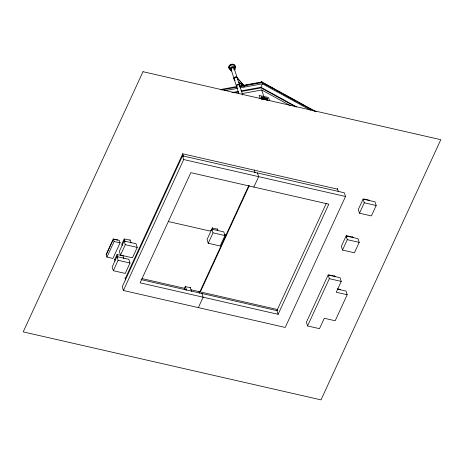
<?xml version="1.0" encoding="UTF-8"?>
<svg xmlns="http://www.w3.org/2000/svg" width="464" height="464" viewBox="0 0 464 464"><rect width="100%" height="100%" fill="white"/><g stroke="black" fill="none" stroke-linecap="round" stroke-linejoin="round"><path stroke-width="0.7" d="M244.592 86.756L244.876 86.606M113.332 239.024L106.146 254.637L106.935 257.102L112.885 258.46L120.077 242.852L119.289 240.387L113.332 239.024L114.121 241.489L106.935 257.102M106.192 254.777L113.378 239.163L117.914 240.068M114.62 259.776L117.021 254.568L122.914 255.751M116.934 256.598L112.143 267.009L113.32 270.703L125.234 273.424L130.024 263.018L128.847 259.318L116.934 256.598L118.111 260.298L113.32 270.703M124.12 240.99L119.329 251.395L120.507 255.096L132.42 257.816L137.211 247.405L136.033 243.71L124.12 240.99L125.303 244.685L120.507 255.096M125.228 278.702L182.729 153.816L337.589 189.173M182.52 155.84L122.229 286.798L123.407 290.499L285.221 327.445L345.512 196.487L344.329 192.786L182.52 155.84L183.703 159.541L123.407 290.499M258.651 82.778L261.905 81.971L316.135 111.72M241.083 90.898L260.896 87.284L262.491 83.816L310.596 110.2M261.58 99.145L261.191 96.86L267.148 98.223L267.937 100.688M267.537 100.502L267.148 98.223M208.237 243.258L213.028 232.853L211.851 229.152L223.764 231.872L224.941 235.567L220.151 245.978L208.237 243.258L207.06 239.557L212.355 228.05L217.314 229.181M198.998 291.612L200.187 291.108L248.779 185.571M199.491 291.723L200.686 291.224L249.272 185.687M198.354 307.615L203.145 297.204L201.968 293.509M253.86 187.062L258.651 176.656L257.468 172.956M278.098 314.319L328.808 204.172L190.82 172.666L140.111 282.814L278.098 314.319L276.915 310.619L326.389 203.151M347.176 294.739L336.255 292.245L341.243 281.404L340.066 277.704L328.152 274.984L306.391 322.248L307.568 325.948L319.481 328.669L324.272 318.263L335.194 320.757L347.176 294.739L345.993 291.038L337.804 289.171M346.121 235.956L341.33 246.367L342.507 250.061L354.421 252.781L359.211 242.376L358.034 238.676L346.121 235.956L347.298 239.656L342.507 250.061M363.092 199.097L358.301 209.508L359.478 213.202L371.391 215.922L376.182 205.517L375.005 201.817L363.092 199.097L364.269 202.797L359.478 213.202M346.219 237.15L346.817 235.845L352.773 237.208M307.568 325.948L329.33 278.684L328.152 274.984M244.458 86.507L244.725 86.408M233.351 87.505L234.755 87.244M241.083 86.06L244.598 85.405M246.001 85.144L247.405 84.877M250.92 84.222L252.329 83.961M253.733 83.7L257.247 83.039M220.214 89.581L237.174 86.484M239.998 85.968L261.905 81.971M221.821 89.941L236.663 87.232M239.488 86.716L262.102 82.592L314.441 111.302M224.721 90.706L237.551 88.363M240.398 87.847L262.491 83.816M231.884 92.574L238.252 91.414M234.204 92.806L238.45 92.029M241.28 91.512L261.093 87.899L295.742 106.906M242.104 93.577L261.76 89.993L290.273 105.63M261.51 97.573L266.945 98.815M261.661 98.037L267.096 99.279M261.806 98.496L264.59 98.989M261.957 98.96L264.735 99.447M130.106 240.137L124.207 238.96L121.812 244.163L122.247 245.526M260.994 97.295L266.945 98.658M363.788 198.986L369.744 200.349M183.703 159.541L345.512 196.487M364.269 202.797L376.182 205.517M347.298 239.656L359.211 242.376M211.352 230.214L209.513 230.939L168.386 221.548M224.541 234.372L226.641 234.848M213.028 232.853L224.941 235.567M328.843 274.897L334.799 276.254M329.33 278.684L341.243 281.404M337.461 288.823L340.24 289.455M114.121 241.489L120.077 242.852M125.303 244.685L137.211 247.405M118.111 260.298L130.024 263.018M190.362 287.721L185.403 286.59L184.602 288.324L142.048 278.609M190.89 289.756L277.42 309.517M141.033 279.595L276.915 310.619M264.584 98.983L267.241 99.737M264.729 99.447L267.392 100.201M261.806 82.192L262.241 82.43L261.655 81.728L261.464 82.256M260.896 87.284L296.809 106.981M264.138 83.479L267.925 85.573M269.19 86.275L272.983 88.369M274.241 89.071L275.506 89.767M276.77 90.468L278.035 91.164M279.299 91.866L280.558 92.562M284.351 94.662L285.615 95.358M286.874 96.06L290.667 98.153M291.931 98.855L295.719 100.949M299.506 103.049L300.771 103.745M302.035 104.446L303.299 105.142M238.386 82.192L244.783 86.571M238.339 82.296L244.737 86.681M236.518 76.995L244.673 86.368M236.437 77.082L244.592 86.455M337.363 188.454L338.413 191.742M352.57 236.565L353 237.91M346.614 235.202L347.043 236.547M334.602 275.593L335.031 276.938M269.567 100.752L268.54 97.539L259.109 95.387L260.136 98.6M267.374 100.717L266.748 98.751L261.29 97.504L261.708 98.815M261.76 89.993L263.825 96.466M261.191 96.86L261.98 99.331M234.297 68.788L242.66 94.987M238.821 93.629L231.118 69.496A1.63 1.311 -17.7 0 0 231.345 69.791M254.185 170.073L255.02 172.701M277.315 309.186L277.733 310.503M217.175 228.735L217.819 230.753M212.21 227.598L212.854 229.616M182.706 153.752L183.547 156.385M198.894 291.282L199.52 293.254M190.223 287.274L191.51 291.311M185.258 286.143L186.545 290.174M184.457 287.877L185.101 289.89M129.966 239.714L131.016 243.003M124.224 239.012L125.06 241.64M122.78 255.322L123.83 258.61M125.002 277.982L125.628 279.954M117.032 254.62L117.873 257.253M114.428 259.167L115.06 261.139M231.745 70.313A1.63 1.311 -17.7 0 1 231.426 68.475A1.63 1.311 -17.7 0 1 233.67 67.976A1.63 1.311 -17.7 0 1 233.989 69.809M233.572 67.663A1.63 1.311 -17.7 0 1 234.1 69.177M231.014 68.84A1.63 1.311 -17.7 0 1 231.327 68.167M231.617 67.889A1.63 1.311 -17.7 0 1 232.383 67.535M232.8 67.489A1.63 1.311 -17.7 0 1 233.206 67.535M231.136 69.948A1.902 1.531 -17.7 0 1 231.333 67.831A1.902 1.531 -17.7 0 1 233.862 67.541A1.902 1.531 -17.7 0 1 234.105 69.612M231.582 70.505A1.902 1.531 -17.7 0 1 231.211 68.365A1.902 1.531 -17.7 0 1 233.833 67.779A1.902 1.531 -17.7 0 1 234.204 69.919M230.463 69.084A2.72 2.187 -17.7 0 1 229.796 66.201A2.72 2.187 -17.7 0 1 233.282 65.03A2.72 2.187 -17.7 0 1 234.552 67.703M231.611 71.004A2.72 2.187 -17.7 0 1 230.225 68.08A2.72 2.187 -17.7 0 1 234.024 66.799A2.72 2.187 -17.7 0 1 234.749 69.942M229.436 68.724A3.265 2.622 -17.7 0 1 231.513 64.218A3.265 2.622 -17.7 0 1 234.941 67.495M230.138 69.478A3.265 2.622 -17.7 0 1 229.344 66.016A3.265 2.622 -17.7 0 1 233.52 64.606A3.265 2.622 -17.7 0 1 235.045 67.819M234.593 79.57A1.769 1.421 -17.7 0 1 234.958 77.047A1.769 1.421 -17.7 0 1 237.365 78.294M235.184 80.33A1.769 1.421 -17.7 0 1 234.285 78.433A1.769 1.421 -17.7 0 1 236.756 77.598A1.769 1.421 -17.7 0 1 237.226 79.646M236.953 86.977A1.769 1.421 -17.7 0 1 236.518 85.103A1.769 1.421 -17.7 0 1 238.786 84.344A1.769 1.421 -17.7 0 1 239.61 86.084M237.15 87.597A1.769 1.421 -17.7 0 1 236.802 85.608A1.769 1.421 -17.7 0 1 239.238 85.063A1.769 1.421 -17.7 0 1 239.586 87.052M142.987 71.7L23.2 331.882L321.013 399.875L440.8 139.693L142.987 71.7"/></g></svg>
